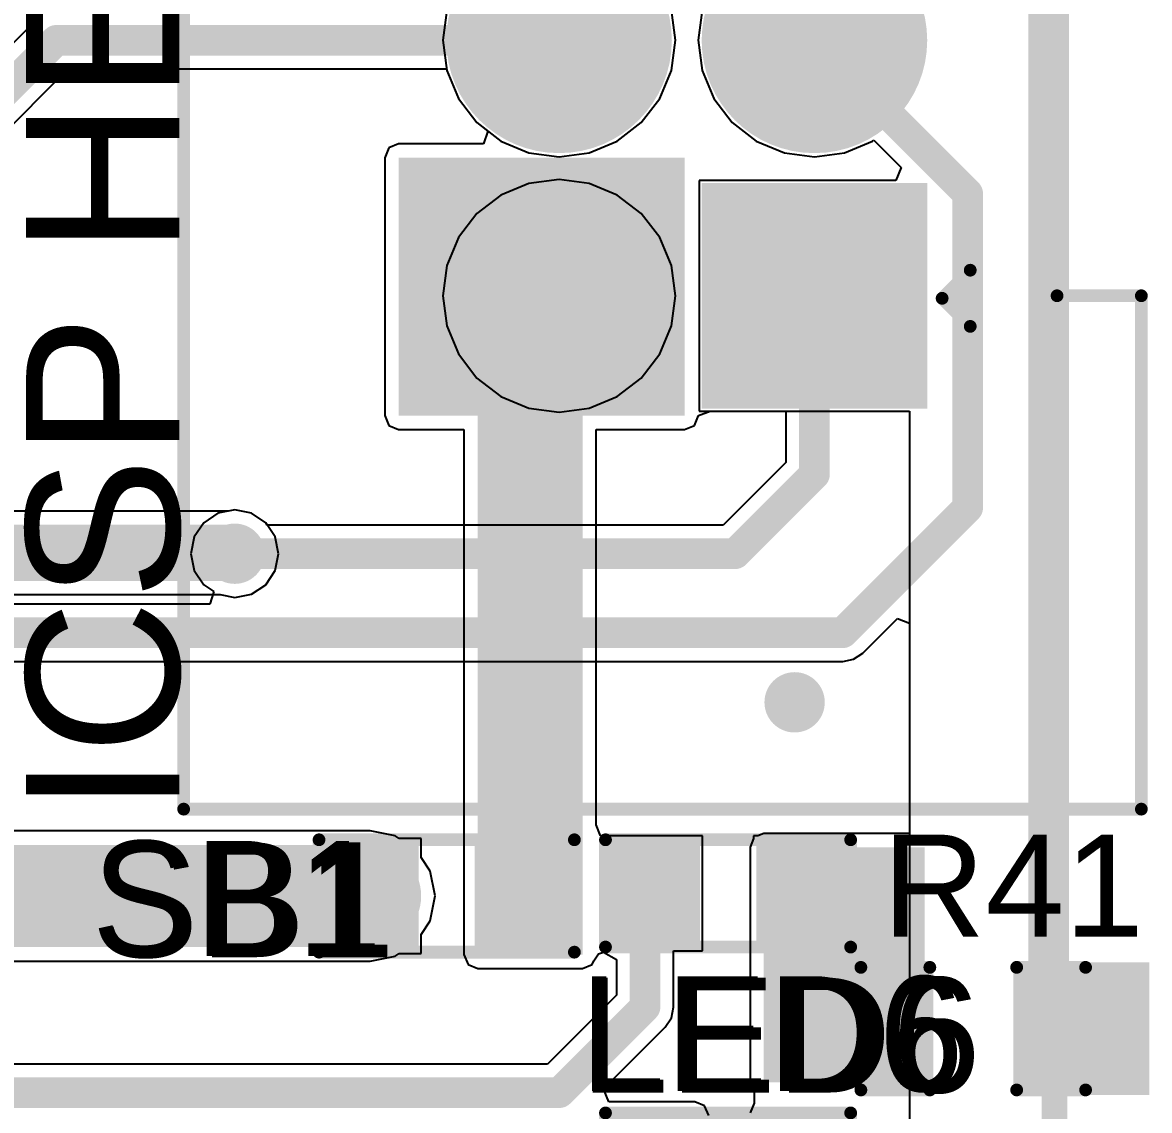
# Model space of a CAD drawing. Header units: millimetres. Extents: x -0.27 to 4.7, y -0.39 to 2.83.
# Drawn here: x 4.1797 to 4.621, y 1.705 to 2.1309 of the extents above; entities that cross this region are included whole.
import ezdxf

# ---------------------------------------------------------------- set-up
doc = ezdxf.new("R2010")
doc.units = ezdxf.units.MM
doc.header["$MEASUREMENT"] = 0
for name, color, linetype in [('BottomLayer', 5, 'Continuous'), ('BottomSolder', 6, 'Continuous'), ('MultiLayer', 9, 'Continuous'), ('PadHoleLayer', 156, 'Continuous'), ('TopLayer', 1, 'Continuous'), ('TopOverlay', 2, 'Continuous'), ('TopPaste', 8, 'Continuous'), ('TopSolder', 216, 'Continuous'), ('ViaHoleLayer', 16, 'Continuous')]:
    doc.layers.add(name, color=color, linetype=linetype)
doc.styles.add('Arial', font='', dxfattribs={"height": 0.2})
doc.styles.get('Arial').set_extended_font_data('Arial')

# ---------------------------------------------------------------- blocks, each defined once
blk = doc.blocks.new('S______B______58')
at = {"layer": 'TopLayer'}
for points in [[(-0.045, -0.0175), (-0.045, 0.0175), (-0.015, 0.0175), (-0.015, -0.0175)], [(0.015, -0.0175), (0.015, 0.0175), (0.045, 0.0175), (0.045, -0.0175)]]:
    blk.add_hatch(color=1, dxfattribs=at).paths.add_polyline_path(points)
at = {"layer": 'TopPaste'}
for points in [[(-0.045, -0.0175), (-0.045, 0.0175), (-0.015, 0.0175), (-0.015, -0.0175)], [(0.015, -0.0175), (0.015, 0.0175), (0.045, 0.0175), (0.045, -0.0175)]]:
    blk.add_hatch(color=8, dxfattribs=at).paths.add_polyline_path(points)
at = {"layer": 'TopSolder'}
for points in [[(-0.049, -0.0215), (-0.049, 0.0215), (-0.011, 0.0215), (-0.011, -0.0215)], [(0.011, -0.0215), (0.011, 0.0215), (0.049, 0.0215), (0.049, -0.0215)]]:
    blk.add_hatch(color=216, dxfattribs=at).paths.add_polyline_path(points)
at = {"layer": 'TopOverlay', "const_width": 0.005}
for points in [[(-0.05, 0.022), (-0.05, -0.022)], [(0.05, 0.022), (-0.05, 0.022)], [(0.05, 0.022), (0.05, -0.022)], [(0.05, -0.022), (-0.05, -0.022)]]:
    blk.add_lwpolyline(points, dxfattribs=at)
at = {"layer": 'TopOverlay', "const_width": 0.0025}
for points in [[(-0.05125, 0.022, 1), (-0.04875, 0.022, 1)], [(-0.05125, 0.022, 1), (-0.04875, 0.022, 1)], [(0.04875, 0.022, 1), (0.05125, 0.022, 1)], [(0.04875, 0.022, 1), (0.05125, 0.022, 1)], [(-0.05125, -0.022, 1), (-0.04875, -0.022, 1)], [(-0.05125, -0.022, 1), (-0.04875, -0.022, 1)], [(0.04875, -0.022, 1), (0.05125, -0.022, 1)], [(0.04875, -0.022, 1), (0.05125, -0.022, 1)]]:
    blk.add_lwpolyline(points, format="xyb", close=True, dxfattribs=at)
at = {"layer": 'TopOverlay'}
blk.add_text('SB1', height=0.045, rotation=-180, dxfattribs=at).set_placement((0.139, 0.02344))
blk = doc.blocks.new('R___0603_62')
at = {"layer": 'TopLayer'}
for points in [[(-0.015, 0.0175), (-0.015, -0.0175), (-0.045, -0.0175), (-0.045, 0.0175)], [(0.045, 0.0175), (0.045, -0.0175), (0.015, -0.0175), (0.015, 0.0175)]]:
    blk.add_hatch(color=1, dxfattribs=at).paths.add_polyline_path(points)
at = {"layer": 'TopPaste'}
for points in [[(-0.015, 0.0175), (-0.015, -0.0175), (-0.045, -0.0175), (-0.045, 0.0175)], [(0.045, 0.0175), (0.045, -0.0175), (0.015, -0.0175), (0.015, 0.0175)]]:
    blk.add_hatch(color=8, dxfattribs=at).paths.add_polyline_path(points)
at = {"layer": 'TopSolder'}
for points in [[(-0.011, 0.0215), (-0.011, -0.0215), (-0.049, -0.0215), (-0.049, 0.0215)], [(0.049, 0.0215), (0.049, -0.0215), (0.011, -0.0215), (0.011, 0.0215)]]:
    blk.add_hatch(color=216, dxfattribs=at).paths.add_polyline_path(points)
at = {"layer": 'TopOverlay', "const_width": 0.005}
for points in [[(0.048, 0.021), (-0.048, 0.021)], [(-0.048, 0.021), (-0.048, -0.021)], [(0.048, 0.021), (0.048, -0.021)], [(0.048, -0.021), (-0.048, -0.021)]]:
    blk.add_lwpolyline(points, dxfattribs=at)
at = {"layer": 'TopOverlay', "const_width": 0.0025}
for points in [[(-0.04925, 0.021, 1), (-0.04675, 0.021, 1)], [(-0.04925, 0.021, 1), (-0.04675, 0.021, 1)], [(0.04675, 0.021, 1), (0.04925, 0.021, 1)], [(0.04675, 0.021, 1), (0.04925, 0.021, 1)], [(-0.04925, -0.021, 1), (-0.04675, -0.021, 1)], [(-0.04925, -0.021, 1), (-0.04675, -0.021, 1)], [(0.04675, -0.021, 1), (0.04925, -0.021, 1)], [(0.04675, -0.021, 1), (0.04925, -0.021, 1)]]:
    blk.add_lwpolyline(points, format="xyb", close=True, dxfattribs=at)
blk = doc.blocks.new('R___0603_66')
at = {"layer": 'TopLayer'}
for points in [[(-0.015, 0.0175), (-0.015, -0.0175), (-0.045, -0.0175), (-0.045, 0.0175)], [(0.045, 0.0175), (0.045, -0.0175), (0.015, -0.0175), (0.015, 0.0175)]]:
    blk.add_hatch(color=1, dxfattribs=at).paths.add_polyline_path(points)
at = {"layer": 'TopPaste'}
for points in [[(-0.015, 0.0175), (-0.015, -0.0175), (-0.045, -0.0175), (-0.045, 0.0175)], [(0.045, 0.0175), (0.045, -0.0175), (0.015, -0.0175), (0.015, 0.0175)]]:
    blk.add_hatch(color=8, dxfattribs=at).paths.add_polyline_path(points)
at = {"layer": 'TopSolder'}
for points in [[(-0.011, 0.0215), (-0.011, -0.0215), (-0.049, -0.0215), (-0.049, 0.0215)], [(0.049, 0.0215), (0.049, -0.0215), (0.011, -0.0215), (0.011, 0.0215)]]:
    blk.add_hatch(color=216, dxfattribs=at).paths.add_polyline_path(points)
at = {"layer": 'TopOverlay', "const_width": 0.005}
for points in [[(0.048, 0.021), (-0.048, 0.021)], [(-0.048, 0.021), (-0.048, -0.021)], [(0.048, 0.021), (0.048, -0.021)], [(0.048, -0.021), (-0.048, -0.021)]]:
    blk.add_lwpolyline(points, dxfattribs=at)
at = {"layer": 'TopOverlay', "const_width": 0.0025}
for points in [[(-0.04925, 0.021, 1), (-0.04675, 0.021, 1)], [(-0.04925, 0.021, 1), (-0.04675, 0.021, 1)], [(0.04675, 0.021, 1), (0.04925, 0.021, 1)], [(0.04675, 0.021, 1), (0.04925, 0.021, 1)], [(-0.04925, -0.021, 1), (-0.04675, -0.021, 1)], [(-0.04925, -0.021, 1), (-0.04675, -0.021, 1)], [(0.04675, -0.021, 1), (0.04925, -0.021, 1)], [(0.04675, -0.021, 1), (0.04925, -0.021, 1)]]:
    blk.add_lwpolyline(points, format="xyb", close=True, dxfattribs=at)
blk = doc.blocks.new('LED_0603_114')
at = {"layer": 'TopLayer'}
for points in [[(-0.03937, 0.01969), (-0.01969, 0.01969), (-0.01969, -0.01969), (-0.03937, -0.01969)], [(0.01969, 0.01969), (0.03937, 0.01969), (0.03937, -0.01969), (0.01969, -0.01969)]]:
    blk.add_hatch(color=1, dxfattribs=at).paths.add_polyline_path(points)
at = {"layer": 'TopOverlay'}
blk.add_hatch(color=2, dxfattribs=at).paths.add_polyline_path([(0.044, -0.026), (0.069, -0.026), (0.069, 0.026), (0.044, 0.026)])
at = {"layer": 'TopPaste'}
for points in [[(-0.03937, 0.01969), (-0.01969, 0.01969), (-0.01969, -0.01969), (-0.03937, -0.01969)], [(0.01969, 0.01969), (0.03937, 0.01969), (0.03937, -0.01969), (0.01969, -0.01969)]]:
    blk.add_hatch(color=8, dxfattribs=at).paths.add_polyline_path(points)
at = {"layer": 'TopSolder'}
for points in [[(-0.04337, 0.02369), (-0.01569, 0.02369), (-0.01569, -0.02369), (-0.04337, -0.02369)], [(0.01569, 0.02369), (0.04337, 0.02369), (0.04337, -0.02369), (0.01569, -0.02369)]]:
    blk.add_hatch(color=216, dxfattribs=at).paths.add_polyline_path(points)
at = {"layer": 'TopOverlay', "const_width": 0.005}
for points in [[(-0.044, -0.024), (-0.044, 0.024)], [(-0.044, 0.024), (-0.017, 0.024)], [(0.017, 0.024), (0.044, 0.024)], [(0.044, -0.024), (0.044, 0.024)], [(-0.044, -0.024), (-0.017, -0.024)], [(0.017, -0.024), (0.044, -0.024)]]:
    blk.add_lwpolyline(points, dxfattribs=at)
at = {"layer": 'TopOverlay', "const_width": 0.0025}
for points in [[(-0.04525, 0.024, 1), (-0.04275, 0.024, 1)], [(-0.04525, 0.024, 1), (-0.04275, 0.024, 1)], [(-0.01825, 0.024, 1), (-0.01575, 0.024, 1)], [(0.01575, 0.024, 1), (0.01825, 0.024, 1)], [(0.04275, 0.024, 1), (0.04525, 0.024, 1)], [(0.04275, 0.024, 1), (0.04525, 0.024, 1)], [(-0.04525, -0.024, 1), (-0.04275, -0.024, 1)], [(-0.04525, -0.024, 1), (-0.04275, -0.024, 1)], [(-0.01825, -0.024, 1), (-0.01575, -0.024, 1)], [(0.01575, -0.024, 1), (0.01825, -0.024, 1)], [(0.04275, -0.024, 1), (0.04525, -0.024, 1)], [(0.04275, -0.024, 1), (0.04525, -0.024, 1)]]:
    blk.add_lwpolyline(points, format="xyb", close=True, dxfattribs=at)
at = {"layer": 'TopOverlay'}
blk.add_text('LED6', height=0.045, dxfattribs=at).set_placement((-0.15419, -0.02447))
blk = doc.blocks.new('BH254V_6P_120')
at = {"layer": 'BottomLayer'}
h = blk.add_hatch(color=5, dxfattribs=at)
edge = h.paths.add_edge_path()
edge.add_arc((-0.1, 0.05), 0.04016, 0, 360)
h = blk.add_hatch(color=5, dxfattribs=at)
edge = h.paths.add_edge_path()
edge.add_arc((0, 0.05), 0.04016, 0, 360)
h = blk.add_hatch(color=5, dxfattribs=at)
edge = h.paths.add_edge_path()
edge.add_arc((0.1, 0.05), 0.04016, 0, 360)
blk.add_hatch(color=5, dxfattribs=at).paths.add_polyline_path([(-0.14016, -0.00984), (-0.05984, -0.00984), (-0.05984, -0.09016), (-0.14016, -0.09016)])
h = blk.add_hatch(color=5, dxfattribs=at)
edge = h.paths.add_edge_path()
edge.add_arc((0, -0.05), 0.04016, 0, 360)
h = blk.add_hatch(color=5, dxfattribs=at)
edge = h.paths.add_edge_path()
edge.add_arc((0.1, -0.05), 0.04016, 0, 360)
at = {"layer": 'BottomSolder'}
h = blk.add_hatch(color=6, dxfattribs=at)
edge = h.paths.add_edge_path()
edge.add_arc((-0.1, 0.05), 0.04416, 0, 360)
h = blk.add_hatch(color=6, dxfattribs=at)
edge = h.paths.add_edge_path()
edge.add_arc((0, 0.05), 0.04416, 0, 360)
h = blk.add_hatch(color=6, dxfattribs=at)
edge = h.paths.add_edge_path()
edge.add_arc((0.1, 0.05), 0.04416, 0, 360)
blk.add_hatch(color=6, dxfattribs=at).paths.add_polyline_path([(-0.14416, -0.00584), (-0.05584, -0.00584), (-0.05584, -0.09416), (-0.14416, -0.09416)])
h = blk.add_hatch(color=6, dxfattribs=at)
edge = h.paths.add_edge_path()
edge.add_arc((0, -0.05), 0.04416, 0, 360)
h = blk.add_hatch(color=6, dxfattribs=at)
edge = h.paths.add_edge_path()
edge.add_arc((0.1, -0.05), 0.04416, 0, 360)
at = {"layer": 'MultiLayer'}
h = blk.add_hatch(color=9, dxfattribs=at)
edge = h.paths.add_edge_path()
edge.add_arc((-0.1, 0.05), 0.04016, 0, 360)
h = blk.add_hatch(color=9, dxfattribs=at)
edge = h.paths.add_edge_path()
edge.add_arc((0, 0.05), 0.04016, 0, 360)
h = blk.add_hatch(color=9, dxfattribs=at)
edge = h.paths.add_edge_path()
edge.add_arc((0.1, 0.05), 0.04016, 0, 360)
blk.add_hatch(color=9, dxfattribs=at).paths.add_polyline_path([(-0.14016, -0.00984), (-0.05984, -0.00984), (-0.05984, -0.09016), (-0.14016, -0.09016)])
h = blk.add_hatch(color=9, dxfattribs=at)
edge = h.paths.add_edge_path()
edge.add_arc((0, -0.05), 0.04016, 0, 360)
h = blk.add_hatch(color=9, dxfattribs=at)
edge = h.paths.add_edge_path()
edge.add_arc((0.1, -0.05), 0.04016, 0, 360)
at = {"layer": 'PadHoleLayer'}
h = blk.add_hatch(color=156, dxfattribs=at)
edge = h.paths.add_edge_path()
edge.add_arc((-0.1, 0.05), 0.02008, 0, 360)
h = blk.add_hatch(color=156, dxfattribs=at)
edge = h.paths.add_edge_path()
edge.add_arc((0, 0.05), 0.02008, 0, 360)
h = blk.add_hatch(color=156, dxfattribs=at)
edge = h.paths.add_edge_path()
edge.add_arc((0.1, 0.05), 0.02008, 0, 360)
h = blk.add_hatch(color=156, dxfattribs=at)
edge = h.paths.add_edge_path()
edge.add_arc((-0.1, -0.05), 0.02008, 0, 360)
h = blk.add_hatch(color=156, dxfattribs=at)
edge = h.paths.add_edge_path()
edge.add_arc((0, -0.05), 0.02008, 0, 360)
h = blk.add_hatch(color=156, dxfattribs=at)
edge = h.paths.add_edge_path()
edge.add_arc((0.1, -0.05), 0.02008, 0, 360)
at = {"layer": 'TopLayer'}
h = blk.add_hatch(color=1, dxfattribs=at)
edge = h.paths.add_edge_path()
edge.add_arc((-0.1, 0.05), 0.04016, 0, 360)
h = blk.add_hatch(color=1, dxfattribs=at)
edge = h.paths.add_edge_path()
edge.add_arc((0, 0.05), 0.04016, 0, 360)
h = blk.add_hatch(color=1, dxfattribs=at)
edge = h.paths.add_edge_path()
edge.add_arc((0.1, 0.05), 0.04016, 0, 360)
blk.add_hatch(color=1, dxfattribs=at).paths.add_polyline_path([(-0.14016, -0.00984), (-0.05984, -0.00984), (-0.05984, -0.09016), (-0.14016, -0.09016)])
h = blk.add_hatch(color=1, dxfattribs=at)
edge = h.paths.add_edge_path()
edge.add_arc((0, -0.05), 0.04016, 0, 360)
h = blk.add_hatch(color=1, dxfattribs=at)
edge = h.paths.add_edge_path()
edge.add_arc((0.1, -0.05), 0.04016, 0, 360)
at = {"layer": 'TopOverlay'}
blk.add_hatch(color=2, dxfattribs=at).paths.add_polyline_path([(-0.0955, -0.103), (-0.107, -0.103), (-0.107, -0.1105), (-0.0955, -0.1105)])
at = {"layer": 'TopSolder'}
h = blk.add_hatch(color=216, dxfattribs=at)
edge = h.paths.add_edge_path()
edge.add_arc((-0.1, 0.05), 0.04416, 0, 360)
h = blk.add_hatch(color=216, dxfattribs=at)
edge = h.paths.add_edge_path()
edge.add_arc((0, 0.05), 0.04416, 0, 360)
h = blk.add_hatch(color=216, dxfattribs=at)
edge = h.paths.add_edge_path()
edge.add_arc((0.1, 0.05), 0.04416, 0, 360)
blk.add_hatch(color=216, dxfattribs=at).paths.add_polyline_path([(-0.14416, -0.00584), (-0.05584, -0.00584), (-0.05584, -0.09416), (-0.14416, -0.09416)])
h = blk.add_hatch(color=216, dxfattribs=at)
edge = h.paths.add_edge_path()
edge.add_arc((0, -0.05), 0.04416, 0, 360)
h = blk.add_hatch(color=216, dxfattribs=at)
edge = h.paths.add_edge_path()
edge.add_arc((0.1, -0.05), 0.04416, 0, 360)
at = {"layer": 'TopOverlay', "const_width": 0.005}
for points in [[(-0.301, 0.197), (0.302, 0.197)], [(-0.301, 0.197), (-0.301, -0.178)], [(0.302, 0.197), (0.302, -0.178)], [(-0.101, -0.1), (-0.112, -0.111)], [(-0.101, -0.1), (-0.09, -0.111)], [(-0.112, -0.111), (-0.09, -0.111)], [(-0.1, -0.145), (0.099, -0.145)], [(-0.1, -0.145), (-0.1, -0.178)], [(0.099, -0.145), (0.099, -0.178)], [(-0.301, -0.178), (-0.1, -0.178)], [(0.099, -0.178), (0.302, -0.178)]]:
    blk.add_lwpolyline(points, dxfattribs=at)
at = {"layer": 'TopOverlay', "const_width": 0.0025}
for points in [[(-0.30225, 0.197, 1), (-0.29975, 0.197, 1)], [(-0.30225, 0.197, 1), (-0.29975, 0.197, 1)], [(0.30075, 0.197, 1), (0.30325, 0.197, 1)], [(0.30075, 0.197, 1), (0.30325, 0.197, 1)], [(-0.10225, -0.1, 1), (-0.09975, -0.1, 1)], [(-0.10225, -0.1, 1), (-0.09975, -0.1, 1)], [(-0.11325, -0.111, 1), (-0.11075, -0.111, 1)], [(-0.11325, -0.111, 1), (-0.11075, -0.111, 1)], [(-0.09125, -0.111, 1), (-0.08875, -0.111, 1)], [(-0.09125, -0.111, 1), (-0.08875, -0.111, 1)], [(-0.10125, -0.145, 1), (-0.09875, -0.145, 1)], [(-0.10125, -0.145, 1), (-0.09875, -0.145, 1)], [(0.09775, -0.145, 1), (0.10025, -0.145, 1)], [(0.09775, -0.145, 1), (0.10025, -0.145, 1)], [(-0.30225, -0.178, 1), (-0.29975, -0.178, 1)], [(-0.30225, -0.178, 1), (-0.29975, -0.178, 1)], [(-0.10125, -0.178, 1), (-0.09875, -0.178, 1)], [(-0.10125, -0.178, 1), (-0.09875, -0.178, 1)], [(0.09775, -0.178, 1), (0.10025, -0.178, 1)], [(0.09775, -0.178, 1), (0.10025, -0.178, 1)], [(0.30075, -0.178, 1), (0.30325, -0.178, 1)], [(0.30075, -0.178, 1), (0.30325, -0.178, 1)]]:
    blk.add_lwpolyline(points, format="xyb", close=True, dxfattribs=at)

msp = doc.modelspace()

# ---------------------------------------------------------------- hatches: boundary and pattern name
at = {"layer": 'BottomLayer'}
h = msp.add_hatch(color=5, dxfattribs=at)
edge = h.paths.add_edge_path()
edge.add_arc((4.26282, 1.92295), 0.01181, 0, 360)
h = msp.add_hatch(color=5, dxfattribs=at)
edge = h.paths.add_edge_path()
edge.add_arc((4.48205, 1.86477), 0.01181, 0, 360)
at = {"layer": 'BottomSolder'}
h = msp.add_hatch(color=6, dxfattribs=at)
edge = h.paths.add_edge_path()
edge.add_arc((4.26282, 1.92295), 0.00591, 0, 360)
h = msp.add_hatch(color=6, dxfattribs=at)
edge = h.paths.add_edge_path()
edge.add_arc((4.48205, 1.86477), 0.00591, 0, 360)
at = {"layer": 'TopLayer'}
for points in [[(4.327, 1.977), (4.439, 1.977), (4.439, 2.078), (4.327, 2.078)], [(4.358, 1.766), (4.399, 1.766), (4.399, 2.068), (4.358, 2.068)], [(4.47, 1.716), (4.533, 1.716), (4.533, 1.808), (4.47, 1.808)]]:
    msp.add_hatch(color=1, dxfattribs=at).paths.add_polyline_path(points)
h = msp.add_hatch(color=1, dxfattribs=at)
edge = h.paths.add_edge_path()
edge.add_arc((4.26282, 1.92295), 0.01181, 0, 360)
h = msp.add_hatch(color=1, dxfattribs=at)
edge = h.paths.add_edge_path()
edge.add_arc((4.48205, 1.86477), 0.01181, 0, 360)
at = {"layer": 'TopSolder'}
h = msp.add_hatch(color=216, dxfattribs=at)
edge = h.paths.add_edge_path()
edge.add_arc((4.26282, 1.92295), 0.00591, 0, 360)
h = msp.add_hatch(color=216, dxfattribs=at)
edge = h.paths.add_edge_path()
edge.add_arc((4.48205, 1.86477), 0.00591, 0, 360)
at = {"layer": 'ViaHoleLayer'}
h = msp.add_hatch(color=16, dxfattribs=at)
edge = h.paths.add_edge_path()
edge.add_arc((4.26282, 1.92295), 0.00591, 0, 360)
h = msp.add_hatch(color=16, dxfattribs=at)
edge = h.paths.add_edge_path()
edge.add_arc((4.48205, 1.86477), 0.00591, 0, 360)

# ---------------------------------------------------------------- linework, layer by layer
at = {"layer": 'BottomLayer'}
for p, q in [((4.43537, 2.12395), (4.43382, 2.13574)), ((4.44583, 2.13574), (4.44428, 2.12395)), ((4.18502, 2.13188), (3.91066, 1.85752)), ((4.43382, 2.11216), (4.43537, 2.12395)), ((4.44428, 2.12395), (4.44583, 2.11216)), ((3.99308, 1.90822), (4.19759, 2.11273)), ((4.19759, 2.11273), (4.34575, 2.11273)), ((4.34575, 2.11273), (4.34583, 2.11216)), ((4.34583, 2.11216), (4.35038, 2.10118)), ((4.42927, 2.10118), (4.43382, 2.11216)), ((4.44583, 2.11216), (4.45038, 2.10118)), ((4.35038, 2.10118), (4.35762, 2.09174)), ((4.42203, 2.09174), (4.42927, 2.10118)), ((4.45038, 2.10118), (4.45762, 2.09174)), ((4.35762, 2.09174), (4.36705, 2.0845)), ((4.4126, 2.0845), (4.42203, 2.09174)), ((4.45762, 2.09174), (4.46705, 2.0845)), ((4.36705, 2.0845), (4.37803, 2.07995)), ((4.40161, 2.07995), (4.4126, 2.0845)), ((4.46705, 2.0845), (4.47803, 2.07995)), ((4.50161, 2.07995), (4.5126, 2.0845)), ((4.5126, 2.0845), (4.51305, 2.08486)), ((4.51305, 2.08486), (4.5238, 2.07411)), ((4.37803, 2.07995), (4.38982, 2.0784)), ((4.38982, 2.0784), (4.40161, 2.07995)), ((4.47803, 2.07995), (4.48982, 2.0784)), ((4.48982, 2.0784), (4.50161, 2.07995)), ((4.5238, 2.07411), (4.52173, 2.06911)), ((4.37803, 2.06794), (4.36705, 2.06339)), ((4.38982, 2.0695), (4.37803, 2.06794)), ((4.40161, 2.06794), (4.38982, 2.0695)), ((4.4126, 2.06339), (4.40161, 2.06794)), ((4.52173, 2.06911), (4.44467, 2.06911)), ((4.44467, 2.06911), (4.44467, 1.97879)), ((4.36705, 2.06339), (4.35762, 2.05616)), ((4.42203, 2.05616), (4.4126, 2.06339)), ((4.35762, 2.05616), (4.35038, 2.04672)), ((4.42927, 2.04672), (4.42203, 2.05616)), ((4.35038, 2.04672), (4.34583, 2.03574)), ((4.43382, 2.03574), (4.42927, 2.04672)), ((4.34583, 2.03574), (4.34428, 2.02395)), ((4.43537, 2.02395), (4.43382, 2.03574)), ((4.34428, 2.02395), (4.34583, 2.01216)), ((4.43382, 2.01216), (4.43537, 2.02395)), ((4.34583, 2.01216), (4.35038, 2.00117)), ((4.42927, 2.00117), (4.43382, 2.01216)), ((4.35038, 2.00117), (4.35762, 1.99174)), ((4.42203, 1.99174), (4.42927, 2.00117)), ((4.35762, 1.99174), (4.36705, 1.9845)), ((4.4126, 1.9845), (4.42203, 1.99174)), ((4.36705, 1.9845), (4.37803, 1.97995)), ((4.40161, 1.97995), (4.4126, 1.9845)), ((4.37803, 1.97995), (4.38982, 1.9784)), ((4.38982, 1.9784), (4.40161, 1.97995)), ((4.44467, 1.97879), (4.47861, 1.97879)), ((4.47861, 1.97879), (4.47861, 1.95865)), ((4.47861, 1.95865), (4.45413, 1.93416)), ((4.25626, 1.93878), (4.2507, 1.93507)), ((4.26282, 1.94009), (4.25626, 1.93878)), ((4.26938, 1.93878), (4.26282, 1.94009)), ((4.27494, 1.93507), (4.26938, 1.93878)), ((4.2507, 1.93507), (4.24699, 1.92951)), ((4.27555, 1.93416), (4.27494, 1.93507)), ((4.45413, 1.93416), (4.27555, 1.93416)), ((4.24699, 1.92951), (4.24568, 1.92295)), ((4.24568, 1.92295), (4.24699, 1.91639)), ((4.24699, 1.91639), (4.2507, 1.91083)), ((4.2507, 1.91083), (4.25461, 1.90822)), ((4.25461, 1.90822), (4.2531, 1.90322)), ((4.2531, 1.90322), (3.99515, 1.90322)), ((4.5088, 1.88407), (4.52238, 1.89765)), ((4.52238, 1.89765), (4.527, 1.89573)), ((4.527, 1.89573), (4.527, 1.65386)), ((3.99465, 1.88078), (4.50087, 1.88078)), ((4.50087, 1.88078), (4.50517, 1.88164)), ((4.50087, 1.88078), (4.50087, 1.88078)), ((4.50517, 1.88164), (4.5088, 1.88407))]:
    msp.add_line(p, q, dxfattribs=at)
for points, const_width in [([(4.58382, 1.62682), (4.58382, 2.33295)], 0.01), ([(3.77082, 1.70182), (4.19295, 2.12395)], 0.012), ([(4.19295, 2.12395), (4.38982, 2.12395)], 0.012), ([(4.48982, 2.12395), (4.54982, 2.06395)], 0.012), ([(4.54982, 1.94095), (4.54982, 2.06395)], 0.012), ([(4.48982, 1.954), (4.48982, 2.02395)], 0.012), ([(4.45877, 1.92295), (4.48982, 1.954)], 0.012), ([(4.50087, 1.892), (4.54982, 1.94095)], 0.012), ([(4.26282, 1.92295), (4.45877, 1.92295)], 0.012), ([(3.99, 1.892), (4.50087, 1.892)], 0.012)]:
    msp.add_lwpolyline(points, dxfattribs=dict(at, const_width=const_width))
at = {"layer": 'BottomLayer', "const_width": 0.006}
for points in [[(4.18995, 2.12395, 1), (4.19595, 2.12395, 1)], [(4.18995, 2.12395, 1), (4.19595, 2.12395, 1)], [(4.38682, 2.12395, 1), (4.39282, 2.12395, 1)], [(4.48682, 2.12395, 1), (4.49282, 2.12395, 1)], [(4.54682, 2.06395, 1), (4.55282, 2.06395, 1)], [(4.54682, 2.06395, 1), (4.55282, 2.06395, 1)], [(4.48682, 2.02395, 1), (4.49282, 2.02395, 1)], [(4.48682, 1.954, 1), (4.49282, 1.954, 1)], [(4.48682, 1.954, 1), (4.49282, 1.954, 1)], [(4.54682, 1.94095, 1), (4.55282, 1.94095, 1)], [(4.54682, 1.94095, 1), (4.55282, 1.94095, 1)], [(4.25982, 1.92295, 1), (4.26582, 1.92295, 1)], [(4.45577, 1.92295, 1), (4.46177, 1.92295, 1)], [(4.45577, 1.92295, 1), (4.46177, 1.92295, 1)], [(4.49787, 1.892, 1), (4.50387, 1.892, 1)], [(4.49787, 1.892, 1), (4.50387, 1.892, 1)]]:
    msp.add_lwpolyline(points, format="xyb", close=True, dxfattribs=at)
at = {"layer": 'TopLayer'}
for p, q in [((4.34583, 2.13574), (4.34428, 2.12395)), ((4.34428, 2.12395), (4.34583, 2.11216)), ((4.34583, 2.11216), (4.35038, 2.10118)), ((4.35038, 2.10118), (4.35762, 2.09174)), ((4.35762, 2.09174), (4.36196, 2.08841)), ((4.36196, 2.08841), (4.36026, 2.08341)), ((4.327, 2.08341), (4.32317, 2.08183)), ((4.36026, 2.08341), (4.327, 2.08341)), ((4.32317, 2.08183), (4.32159, 2.078)), ((4.32159, 2.078), (4.32159, 1.977)), ((4.32159, 1.977), (4.32317, 1.97317)), ((4.44283, 1.97317), (4.44441, 1.977)), ((4.44441, 1.977), (4.44903, 1.97879)), ((4.44903, 1.97879), (4.527, 1.97879)), ((4.527, 1.97879), (4.527, 1.81341)), ((4.32317, 1.97317), (4.327, 1.97159)), ((4.439, 1.97159), (4.44283, 1.97317)), ((4.327, 1.97159), (4.35259, 1.97159)), ((4.35259, 1.97159), (4.35259, 1.766)), ((4.40441, 1.81679), (4.40441, 1.97159)), ((4.40441, 1.97159), (4.439, 1.97159)), ((4.26023, 1.93957), (3.89742, 1.93957)), ((4.26282, 1.94009), (4.26023, 1.93957)), ((4.26938, 1.93878), (4.26282, 1.94009)), ((4.27494, 1.93507), (4.26938, 1.93878)), ((4.27866, 1.92951), (4.27494, 1.93507)), ((4.27996, 1.92295), (4.27866, 1.92951)), ((4.27866, 1.91639), (4.27996, 1.92295)), ((4.27494, 1.91083), (4.27866, 1.91639)), ((4.26938, 1.90711), (4.27494, 1.91083)), ((3.90054, 1.90695), (4.25711, 1.90695)), ((4.25711, 1.90695), (4.26282, 1.90581)), ((4.26282, 1.90581), (4.26938, 1.90711)), ((4.31582, 1.81444), (3.94238, 1.81444)), ((4.32558, 1.8125), (4.31582, 1.81444)), ((4.406, 1.81245), (4.40441, 1.81679)), ((4.32715, 1.81145), (4.32558, 1.8125)), ((4.33582, 1.81145), (4.32715, 1.81145)), ((4.33582, 1.80402), (4.33582, 1.81145)), ((4.446, 1.81245), (4.406, 1.81245)), ((4.446, 1.76745), (4.446, 1.81245)), ((4.466, 1.81141), (4.46459, 1.808)), ((4.46767, 1.81245), (4.466, 1.81245)), ((4.466, 1.81245), (4.466, 1.81141)), ((4.47, 1.81341), (4.46767, 1.81245)), ((4.527, 1.81341), (4.47, 1.81341)), ((4.46459, 1.808), (4.46459, 1.716)), ((4.33937, 1.7987), (4.33582, 1.80402)), ((4.34131, 1.78895), (4.33937, 1.7987)), ((4.33937, 1.77919), (4.34131, 1.78895)), ((4.33582, 1.77388), (4.33937, 1.77919)), ((4.33582, 1.76645), (4.33582, 1.77388)), ((4.31582, 1.76346), (4.32558, 1.7654)), ((4.32558, 1.7654), (4.32715, 1.76645)), ((4.32715, 1.76645), (4.33582, 1.76645)), ((4.35259, 1.766), (4.35417, 1.76217)), ((4.40339, 1.76353), (4.4052, 1.76625)), ((4.4052, 1.76625), (4.40726, 1.76689)), ((4.40726, 1.76689), (4.41226, 1.76413)), ((4.43469, 1.74548), (4.43469, 1.76745)), ((4.43469, 1.76745), (4.446, 1.76745)), ((3.93182, 1.76346), (4.31582, 1.76346)), ((4.35417, 1.76217), (4.358, 1.76059)), ((4.399, 1.76059), (4.40283, 1.76217)), ((4.40283, 1.76217), (4.40339, 1.76353)), ((4.41226, 1.76413), (4.41226, 1.75012)), ((4.358, 1.76059), (4.399, 1.76059)), ((4.41226, 1.75012), (4.3853, 1.72316)), ((4.43384, 1.74119), (4.43469, 1.74548)), ((4.43469, 1.74548), (4.43469, 1.74548)), ((4.43141, 1.73755), (4.43384, 1.74119)), ((4.40727, 1.71341), (4.43141, 1.73755)), ((4.43141, 1.73755), (4.43141, 1.73755)), ((4.3853, 1.72316), (3.91195, 1.72316)), ((4.40934, 1.70841), (4.40727, 1.71341)), ((4.46459, 1.716), (4.46617, 1.71217)), ((4.46617, 1.71217), (4.46617, 1.70783)), ((4.443, 1.70841), (4.40934, 1.70841)), ((4.44683, 1.70683), (4.443, 1.70841)), ((4.46617, 1.70783), (4.46459, 1.704)), ((4.46617, 1.70783), (4.46617, 1.70783)), ((4.44841, 1.703), (4.44683, 1.70683))]:
    msp.add_line(p, q, dxfattribs=at)
for points, const_width in [([(4.58153, 1.737), (4.58153, 2.26324)], 0.016), ([(3.89557, 1.92326), (4.26282, 1.92326)], 0.022), ([(3.93182, 1.78895), (4.31582, 1.78895)], 0.04), ([(4.42348, 1.77948), (4.426, 1.782)], 0.012), ([(4.42348, 1.74548), (4.42348, 1.77948)], 0.012), ([(4.38995, 1.71195), (4.42348, 1.74548)], 0.012), ([(3.91195, 1.71195), (4.38995, 1.71195)], 0.012)]:
    msp.add_lwpolyline(points, dxfattribs=dict(at, const_width=const_width))
for points, const_width in [([(4.25732, 1.92326, 1), (4.26832, 1.92326, 1)], 0.011), ([(4.30582, 1.78895, 1), (4.32582, 1.78895, 1)], 0.02), ([(4.423, 1.782, 1), (4.429, 1.782, 1)], 0.006), ([(4.42048, 1.77948, 1), (4.42648, 1.77948, 1)], 0.006), ([(4.42048, 1.77948, 1), (4.42648, 1.77948, 1)], 0.006), ([(4.42048, 1.74548, 1), (4.42648, 1.74548, 1)], 0.006), ([(4.42048, 1.74548, 1), (4.42648, 1.74548, 1)], 0.006), ([(4.57753, 1.737, 1), (4.58553, 1.737, 1)], 0.008), ([(4.38695, 1.71195, 1), (4.39295, 1.71195, 1)], 0.006), ([(4.38695, 1.71195, 1), (4.39295, 1.71195, 1)], 0.006)]:
    msp.add_lwpolyline(points, format="xyb", close=True, dxfattribs=dict(at, const_width=const_width))

# ---------------------------------------------------------------- block references
for name, p, rotation in [('BH254V_6P_120', (4.43982, 2.12395), 90), ('S______B______58', (4.34582, 1.78895), 180), ('R___0603_66', (4.456, 1.78995), 180), ('R___0603_62', (4.456, 1.683), 180)]:
    msp.add_blockref(name, p, dxfattribs=dict(rotation=rotation))
msp.add_blockref('LED_0603_114', (4.552, 1.737))

# ---------------------------------------------------------------- texts
at = {"layer": 'TopOverlay', "style": 'Arial'}
msp.add_text('ICSP HEADER', height=0.06, rotation=90, dxfattribs=at).set_placement((4.24112, 1.82095))
for s, height, p in [('SB1', 0.045, (4.20682, 1.76499)), ('R41', 0.04, (4.51635, 1.77296)), ('LED6', 0.045, (4.39781, 1.712))]:
    msp.add_text(s, height=height, dxfattribs=at).set_placement(p)

doc.saveas('drawing.dxf')
